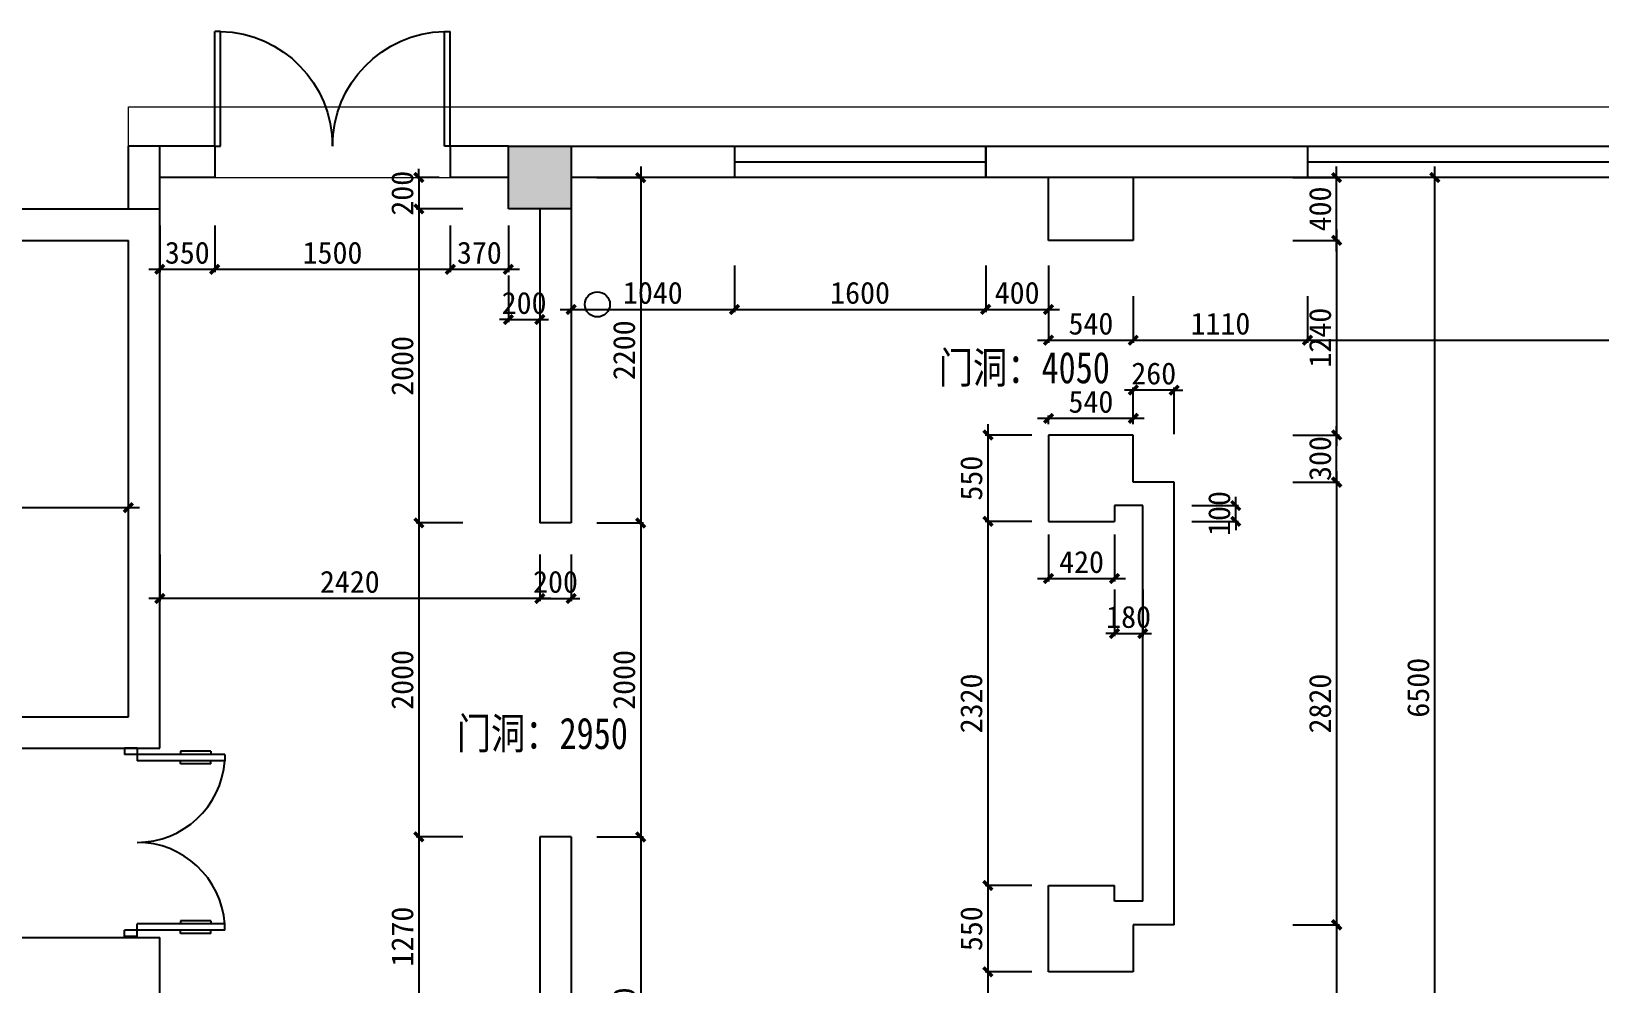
# Model space of a CAD drawing. Header units: millimetres. Extents: x 561810 to 956823, y -438984 to -391712.
# Drawn here: x 624482 to 634470, y -397778 to -391712 of the extents above; entities that cross this region are included whole.
import ezdxf

# ---------------------------------------------------------------- set-up
doc = ezdxf.new("R2010")
doc.units = ezdxf.units.MM
doc.header["$LTSCALE"] = 10
doc.header["$MEASUREMENT"] = 0
doc.layers.get('0').update_dxf_attribs({"linetype": 'CONTINUOUS'})
doc.layers.get('DEFPOINTS').update_dxf_attribs({"color": 1, "linetype": 'CONTINUOUS'})
for name, color, linetype in [('PUB_HATCH', 144, 'CONTINUOUS'), ('WALL', 7, 'CONTINUOUS'), ('WINDOW', 4, 'CONTINUOUS'), ('填充', 8, 'CONTINUOUS')]:
    doc.layers.add(name, color=color, linetype=linetype)
doc.layers.add('细线', color=250, linetype='CONTINUOUS', lineweight=5)
doc.styles.add('12', font='', dxfattribs={"width": 0.8})
doc.styles.add('施洛华标注样式', font='')
doc.styles.get('12').set_extended_font_data('SimSun')
doc.styles.get('施洛华标注样式').set_extended_font_data('SimSun')
doc.dimstyles.new('外标尺寸', dxfattribs={"dimscale": 70, "dimtxt": 3, "dimasz": 0.8, "dimexe": 0.25, "dimexo": 1, "dimgap": 0.5, "dimtad": 1, "dimdec": 0, "dimtxsty": '施洛华标注样式', "dimblk": 'ARCHTICK', "dimcen": 1.5, "dimdle": 1, "dimclrd": 250, "dimclre": 250, "dimclrt": 62, "dimadec": 0, "dimazin": 0, "dimtfac": 1, "dimtdec": 0, "dimtix": 1, "dimtmove": 1, "dimatfit": 3, "dimldrblk": 'ARCHTICK', "dimfxl": 0, "dimarcsym": 0})

# ---------------------------------------------------------------- blocks, each defined once
blk = doc.blocks.new('$DORLIB2D$00000011')
for p, q in [((-0.4667, 0.4709), (-0.4667, -0.0625)), ((-0.4667, 0.4709), (-0.4333, 0.4709)), ((-0.4333, 0.4709), (-0.4333, 0.0042)), ((0.4333, 0.4709), (0.4333, 0.0042)), ((0.4667, 0.4709), (0.4333, 0.4709)), ((0.4667, 0.4709), (0.4667, -0.0625)), ((-0.4833, 0.3962), (-0.4833, 0.2346)), ((-0.4833, 0.3962), (-0.4667, 0.3962)), ((-0.4167, 0.3962), (-0.4333, 0.3962)), ((-0.4167, 0.3962), (-0.4167, 0.2346)), ((0.4167, 0.3962), (0.4167, 0.2346)), ((0.4167, 0.3962), (0.4333, 0.3962)), ((0.4833, 0.3962), (0.4667, 0.3962)), ((0.4833, 0.3962), (0.4833, 0.2346)), ((-0.4833, 0.2346), (-0.4667, 0.2346)), ((-0.4167, 0.2346), (-0.4333, 0.2346)), ((0.4167, 0.2346), (0.4333, 0.2346)), ((0.4833, 0.2346), (0.4667, 0.2346)), ((-0.5, 0.0042), (-0.4333, 0.0042)), ((-0.5, 0.0042), (-0.5, -0.0625)), ((0.5, 0.0042), (0.4333, 0.0042)), ((0.5, 0.0042), (0.5, -0.0625)), ((-0.5, -0.0625), (-0.4667, -0.0625)), ((0.5, -0.0625), (0.4667, -0.0625))]:
    blk.add_line(p, q)
for centre, start, end in [((-0.4667, 0.0042), 0, 85.90396), ((0.4667, 0.0042), 94.09604, 180)]:
    blk.add_arc(centre, 0.4667, start, end)
blk = doc.blocks.new('$DORLIB2D$00000002')
for p, q in [((-0.5, 0), (-0.5, 0.4875)), ((-0.475, 0.4875), (-0.5, 0.4875)), ((-0.475, 0), (-0.475, 0.4875)), ((0.475, 0), (0.475, 0.4875)), ((0.475, 0.4875), (0.5, 0.4875)), ((0.5, 0), (0.5, 0.4875)), ((-0.5, 0), (-0.475, 0)), ((0.5, 0), (0.475, 0))]:
    blk.add_line(p, q)
for centre, start, end in [((-0.4875, 0), 0, 88.53072), ((0.4875, 0), 91.46928, 180)]:
    blk.add_arc(centre, 0.4875, start, end)
blk = doc.blocks.new('_ARCHTICK')
at = {"color": 0, "linetype": 'ByBlock', "const_width": 0.4}
blk.add_lwpolyline([(-0.5, -0.5), (0.5, 0.5)], dxfattribs=at)
blk = doc.blocks.new('*D458')
at = {"color": 250, "lineweight": -2}
for p, q in [((625300.5, -392947.4), (625300.5, -393244.9)), ((625650.5, -392947.4), (625650.5, -393244.9)), ((625230.5, -393227.4), (625720.5, -393227.4))]:
    blk.add_line(p, q, dxfattribs=at)
at = {"layer": 'DEFPOINTS', "color": 0}
for p in [(625300.5, -392642.8), (625650.5, -392642.8), (625650.5, -393227.4)]:
    blk.add_point(p, dxfattribs=at)
at = {"color": 250, "lineweight": -2, "xscale": 56, "yscale": 56, "zscale": 56, "rotation": 180}
blk.add_blockref('_ARCHTICK', (625300.5, -393227.4), dxfattribs=at)
at = {"color": 250, "lineweight": -2, "xscale": 56, "yscale": 56, "zscale": 56}
blk.add_blockref('_ARCHTICK', (625650.5, -393227.4), dxfattribs=at)
at = {"color": 62, "insert": (625475.5, -393122.4), "char_height": 140, "attachment_point": 5, "style": '施洛华标注样式'}
blk.add_mtext('350', dxfattribs=at)
blk = doc.blocks.new('*D459')
at = {"color": 250, "lineweight": -2}
for p, q in [((625650.5, -392947.4), (625650.5, -393244.9)), ((627150.5, -392947.4), (627150.5, -393244.9)), ((625580.5, -393227.4), (627220.5, -393227.4))]:
    blk.add_line(p, q, dxfattribs=at)
at = {"layer": 'DEFPOINTS', "color": 0}
for p in [(625650.5, -392642.8), (627150.5, -392642.8), (627150.5, -393227.4)]:
    blk.add_point(p, dxfattribs=at)
at = {"color": 250, "lineweight": -2, "xscale": 56, "yscale": 56, "zscale": 56, "rotation": 180}
blk.add_blockref('_ARCHTICK', (625650.5, -393227.4), dxfattribs=at)
at = {"color": 250, "lineweight": -2, "xscale": 56, "yscale": 56, "zscale": 56}
blk.add_blockref('_ARCHTICK', (627150.5, -393227.4), dxfattribs=at)
at = {"color": 62, "insert": (626400.5, -393122.4), "char_height": 140, "attachment_point": 5, "style": '施洛华标注样式'}
blk.add_mtext('1500', dxfattribs=at)
blk = doc.blocks.new('*D460')
at = {"color": 250, "lineweight": -2}
for p, q in [((627150.5, -392947.4), (627150.5, -393244.9)), ((627520.5, -392947.4), (627520.5, -393244.9)), ((627080.5, -393227.4), (627590.5, -393227.4))]:
    blk.add_line(p, q, dxfattribs=at)
at = {"layer": 'DEFPOINTS', "color": 0}
for p in [(627150.5, -392642.8), (627520.5, -392842.8), (627520.5, -393227.4)]:
    blk.add_point(p, dxfattribs=at)
at = {"color": 250, "lineweight": -2, "xscale": 56, "yscale": 56, "zscale": 56, "rotation": 180}
blk.add_blockref('_ARCHTICK', (627150.5, -393227.4), dxfattribs=at)
at = {"color": 250, "lineweight": -2, "xscale": 56, "yscale": 56, "zscale": 56}
blk.add_blockref('_ARCHTICK', (627520.5, -393227.4), dxfattribs=at)
at = {"color": 62, "insert": (627335.5, -393122.4), "char_height": 140, "attachment_point": 5, "style": '施洛华标注样式'}
blk.add_mtext('370', dxfattribs=at)
blk = doc.blocks.new('*D461')
at = {"color": 250, "lineweight": -2}
for p, q in [((627520.5, -393267.4), (627520.5, -393564.9)), ((627720.5, -393267.4), (627720.5, -393564.9)), ((627520.5, -393547.4), (627464.5, -393547.4)), ((627520.5, -393547.4), (627720.5, -393547.4)), ((627720.5, -393547.4), (627776.5, -393547.4))]:
    blk.add_line(p, q, dxfattribs=at)
at = {"layer": 'DEFPOINTS', "color": 0}
for p in [(627520.5, -392842.8), (627720.5, -392842.8), (627720.5, -393547.4)]:
    blk.add_point(p, dxfattribs=at)
at = {"color": 250, "lineweight": -2, "xscale": 56, "yscale": 56, "zscale": 56}
blk.add_blockref('_ARCHTICK', (627520.5, -393547.4), dxfattribs=at)
at = {"color": 250, "lineweight": -2, "xscale": 56, "yscale": 56, "zscale": 56, "rotation": 180}
blk.add_blockref('_ARCHTICK', (627720.5, -393547.4), dxfattribs=at)
at = {"color": 62, "insert": (627620.5, -393442.4), "char_height": 140, "attachment_point": 5, "style": '施洛华标注样式'}
blk.add_mtext('200', dxfattribs=at)
blk = doc.blocks.new('*D462')
at = {"color": 250, "lineweight": -2}
for p, q in [((626950.5, -392642.8), (626950.5, -392586.8)), ((627080.5, -392642.8), (626933, -392642.8)), ((626950.5, -392642.8), (626950.5, -392842.8)), ((627230.5, -392842.8), (626933, -392842.8)), ((626950.5, -392842.8), (626950.5, -392898.8))]:
    blk.add_line(p, q, dxfattribs=at)
at = {"layer": 'DEFPOINTS', "color": 0}
for p in [(627150.5, -392642.8), (626950.5, -392842.8), (627520.5, -392842.8)]:
    blk.add_point(p, dxfattribs=at)
at = {"color": 250, "lineweight": -2, "xscale": 56, "yscale": 56, "zscale": 56}
for p, rotation in [((626950.5, -392642.8), 270), ((626950.5, -392842.8), 90)]:
    blk.add_blockref('_ARCHTICK', p, dxfattribs=dict(at, rotation=rotation))
at = {"color": 62, "insert": (626845.5, -392742.8), "char_height": 140, "attachment_point": 5, "rotation": 90, "style": '施洛华标注样式'}
blk.add_mtext('200', dxfattribs=at)
blk = doc.blocks.new('*D463')
at = {"color": 250, "lineweight": -2}
for p, q in [((626950.5, -392772.8), (626950.5, -394912.8)), ((627230.5, -392842.8), (626933, -392842.8)), ((627230.5, -394842.8), (626933, -394842.8))]:
    blk.add_line(p, q, dxfattribs=at)
at = {"layer": 'DEFPOINTS', "color": 0}
for p in [(627520.5, -392842.8), (626950.5, -394842.8), (627720.5, -394842.8)]:
    blk.add_point(p, dxfattribs=at)
at = {"color": 250, "lineweight": -2, "xscale": 56, "yscale": 56, "zscale": 56}
for p, rotation in [((626950.5, -392842.8), 90), ((626950.5, -394842.8), 270)]:
    blk.add_blockref('_ARCHTICK', p, dxfattribs=dict(at, rotation=rotation))
at = {"color": 62, "insert": (626845.5, -393842.8), "char_height": 140, "attachment_point": 5, "rotation": 90, "style": '施洛华标注样式'}
blk.add_mtext('2000', dxfattribs=at)
blk = doc.blocks.new('*D464')
at = {"color": 250, "lineweight": -2}
for p, q in [((626950.5, -394772.8), (626950.5, -396912.8)), ((627230.5, -394842.8), (626933, -394842.8)), ((627230.5, -396842.8), (626933, -396842.8))]:
    blk.add_line(p, q, dxfattribs=at)
at = {"layer": 'DEFPOINTS', "color": 0}
for p in [(627720.5, -394842.8), (626950.5, -396842.8), (627720.5, -396842.8)]:
    blk.add_point(p, dxfattribs=at)
at = {"color": 250, "lineweight": -2, "xscale": 56, "yscale": 56, "zscale": 56}
for p, rotation in [((626950.5, -394842.8), 90), ((626950.5, -396842.8), 270)]:
    blk.add_blockref('_ARCHTICK', p, dxfattribs=dict(at, rotation=rotation))
at = {"color": 62, "insert": (626845.5, -395842.8), "char_height": 140, "attachment_point": 5, "rotation": 90, "style": '施洛华标注样式'}
blk.add_mtext('2000', dxfattribs=at)
blk = doc.blocks.new('*D465')
at = {"color": 250, "lineweight": -2}
for p, q in [((626950.5, -396772.8), (626950.5, -398182.9)), ((627230.5, -396842.8), (626933, -396842.8)), ((627080.5, -398112.9), (626933, -398112.9))]:
    blk.add_line(p, q, dxfattribs=at)
at = {"layer": 'DEFPOINTS', "color": 0}
for p in [(627720.5, -396842.8), (626950.5, -398112.9), (627150.5, -398112.9)]:
    blk.add_point(p, dxfattribs=at)
at = {"color": 250, "lineweight": -2, "xscale": 56, "yscale": 56, "zscale": 56}
for p, rotation in [((626950.5, -396842.8), 90), ((626950.5, -398112.9), 270)]:
    blk.add_blockref('_ARCHTICK', p, dxfattribs=dict(at, rotation=rotation))
at = {"color": 62, "insert": (626845.5, -397477.8), "char_height": 140, "attachment_point": 5, "rotation": 90, "style": '施洛华标注样式'}
blk.add_mtext('1270', dxfattribs=at)
blk = doc.blocks.new('*D475')
at = {"color": 250, "lineweight": -2}
for p, q in [((628363, -392572.8), (628363, -394912.8)), ((628083, -392642.8), (628380.5, -392642.8)), ((628083, -394842.8), (628380.5, -394842.8))]:
    blk.add_line(p, q, dxfattribs=at)
at = {"layer": 'DEFPOINTS', "color": 0}
for p in [(627920.5, -392642.8), (627920.5, -394842.8), (628363, -394842.8)]:
    blk.add_point(p, dxfattribs=at)
at = {"color": 250, "lineweight": -2, "xscale": 56, "yscale": 56, "zscale": 56}
for p, rotation in [((628363, -392642.8), 90), ((628363, -394842.8), 270)]:
    blk.add_blockref('_ARCHTICK', p, dxfattribs=dict(at, rotation=rotation))
at = {"color": 62, "insert": (628258, -393742.8), "char_height": 140, "attachment_point": 5, "rotation": 90, "style": '施洛华标注样式'}
blk.add_mtext('2200', dxfattribs=at)
blk = doc.blocks.new('*D476')
at = {"color": 250, "lineweight": -2}
for p, q in [((628363, -394772.8), (628363, -396912.8)), ((628083, -394842.8), (628380.5, -394842.8)), ((628083, -396842.8), (628380.5, -396842.8))]:
    blk.add_line(p, q, dxfattribs=at)
at = {"layer": 'DEFPOINTS', "color": 0}
for p in [(627920.5, -394842.8), (627920.5, -396842.8), (628363, -396842.8)]:
    blk.add_point(p, dxfattribs=at)
at = {"color": 250, "lineweight": -2, "xscale": 56, "yscale": 56, "zscale": 56}
for p, rotation in [((628363, -394842.8), 90), ((628363, -396842.8), 270)]:
    blk.add_blockref('_ARCHTICK', p, dxfattribs=dict(at, rotation=rotation))
at = {"color": 62, "insert": (628258, -395842.8), "char_height": 140, "attachment_point": 5, "rotation": 90, "style": '施洛华标注样式'}
blk.add_mtext('2000', dxfattribs=at)
blk = doc.blocks.new('*D477')
at = {"color": 250, "lineweight": -2}
for p, q in [((628363, -396772.8), (628363, -399212.8)), ((628083, -396842.8), (628380.5, -396842.8)), ((628083, -399142.8), (628380.5, -399142.8))]:
    blk.add_line(p, q, dxfattribs=at)
at = {"layer": 'DEFPOINTS', "color": 0}
for p in [(627920.5, -396842.8), (627920.5, -399142.8), (628363, -399142.8)]:
    blk.add_point(p, dxfattribs=at)
at = {"color": 250, "lineweight": -2, "xscale": 56, "yscale": 56, "zscale": 56}
for p, rotation in [((628363, -396842.8), 90), ((628363, -399142.8), 270)]:
    blk.add_blockref('_ARCHTICK', p, dxfattribs=dict(at, rotation=rotation))
at = {"color": 62, "insert": (628258, -397992.8), "char_height": 140, "attachment_point": 5, "rotation": 90, "style": '施洛华标注样式'}
blk.add_mtext('2300', dxfattribs=at)
blk = doc.blocks.new('*D478')
at = {"color": 250, "lineweight": -2}
for p, q in [((627720.5, -395043.9), (627720.5, -395341.4)), ((627920.5, -395043.9), (627920.5, -395341.4)), ((627720.5, -395323.9), (627664.5, -395323.9)), ((627720.5, -395323.9), (627920.5, -395323.9)), ((627920.5, -395323.9), (627976.5, -395323.9))]:
    blk.add_line(p, q, dxfattribs=at)
at = {"layer": 'DEFPOINTS', "color": 0}
for p in [(627720.5, -394842.8), (627920.5, -394842.8), (627920.5, -395323.9)]:
    blk.add_point(p, dxfattribs=at)
at = {"color": 250, "lineweight": -2, "xscale": 56, "yscale": 56, "zscale": 56}
blk.add_blockref('_ARCHTICK', (627720.5, -395323.9), dxfattribs=at)
at = {"color": 250, "lineweight": -2, "xscale": 56, "yscale": 56, "zscale": 56, "rotation": 180}
blk.add_blockref('_ARCHTICK', (627920.5, -395323.9), dxfattribs=at)
at = {"color": 62, "insert": (627820.5, -395218.9), "char_height": 140, "attachment_point": 5, "style": '施洛华标注样式'}
blk.add_mtext('200', dxfattribs=at)
blk = doc.blocks.new('*D479')
at = {"color": 250, "lineweight": -2}
for p, q in [((625300.5, -395043.9), (625300.5, -395341.4)), ((627720.5, -395043.9), (627720.5, -395341.4)), ((627790.5, -395323.9), (625230.5, -395323.9))]:
    blk.add_line(p, q, dxfattribs=at)
at = {"layer": 'DEFPOINTS', "color": 0}
for p in [(625300.5, -394842.8), (627720.5, -394842.8), (625300.5, -395323.9)]:
    blk.add_point(p, dxfattribs=at)
at = {"color": 250, "lineweight": -2, "xscale": 56, "yscale": 56, "zscale": 56, "rotation": 180}
blk.add_blockref('_ARCHTICK', (625300.5, -395323.9), dxfattribs=at)
at = {"color": 250, "lineweight": -2, "xscale": 56, "yscale": 56, "zscale": 56}
blk.add_blockref('_ARCHTICK', (627720.5, -395323.9), dxfattribs=at)
at = {"color": 62, "insert": (626510.5, -395218.9), "char_height": 140, "attachment_point": 5, "style": '施洛华标注样式'}
blk.add_mtext('2420', dxfattribs=at)
blk = doc.blocks.new('*D480')
at = {"color": 250, "lineweight": -2}
for p, q in [((627920.5, -393202.9), (627920.5, -393500.4)), ((628960.5, -393202.9), (628960.5, -393500.4)), ((627850.5, -393482.9), (629030.5, -393482.9))]:
    blk.add_line(p, q, dxfattribs=at)
at = {"layer": 'DEFPOINTS', "color": 0}
for p in [(627920.5, -392642.8), (628960.5, -392642.8), (628960.5, -393482.9)]:
    blk.add_point(p, dxfattribs=at)
at = {"color": 250, "lineweight": -2, "xscale": 56, "yscale": 56, "zscale": 56, "rotation": 180}
blk.add_blockref('_ARCHTICK', (627920.5, -393482.9), dxfattribs=at)
at = {"color": 250, "lineweight": -2, "xscale": 56, "yscale": 56, "zscale": 56}
blk.add_blockref('_ARCHTICK', (628960.5, -393482.9), dxfattribs=at)
at = {"color": 62, "insert": (628440.5, -393377.9), "char_height": 140, "attachment_point": 5, "style": '施洛华标注样式'}
blk.add_mtext('1040', dxfattribs=at)
blk = doc.blocks.new('*D481')
at = {"color": 250, "lineweight": -2}
for p, q in [((628960.5, -393202.9), (628960.5, -393500.4)), ((630560.5, -393202.9), (630560.5, -393500.4)), ((628890.5, -393482.9), (630630.5, -393482.9))]:
    blk.add_line(p, q, dxfattribs=at)
at = {"layer": 'DEFPOINTS', "color": 0}
for p in [(628960.5, -392642.8), (630560.5, -392642.8), (630560.5, -393482.9)]:
    blk.add_point(p, dxfattribs=at)
at = {"color": 250, "lineweight": -2, "xscale": 56, "yscale": 56, "zscale": 56, "rotation": 180}
blk.add_blockref('_ARCHTICK', (628960.5, -393482.9), dxfattribs=at)
at = {"color": 250, "lineweight": -2, "xscale": 56, "yscale": 56, "zscale": 56}
blk.add_blockref('_ARCHTICK', (630560.5, -393482.9), dxfattribs=at)
at = {"color": 62, "insert": (629760.5, -393377.9), "char_height": 140, "attachment_point": 5, "style": '施洛华标注样式'}
blk.add_mtext('1600', dxfattribs=at)
blk = doc.blocks.new('*D482')
at = {"color": 250, "lineweight": -2}
for p, q in [((630560.5, -393202.9), (630560.5, -393500.4)), ((630960.5, -393202.9), (630960.5, -393500.4)), ((630490.5, -393482.9), (631030.5, -393482.9))]:
    blk.add_line(p, q, dxfattribs=at)
at = {"layer": 'DEFPOINTS', "color": 0}
for p in [(630560.5, -392642.8), (630960.5, -393042.8), (630960.5, -393482.9)]:
    blk.add_point(p, dxfattribs=at)
at = {"color": 250, "lineweight": -2, "xscale": 56, "yscale": 56, "zscale": 56, "rotation": 180}
blk.add_blockref('_ARCHTICK', (630560.5, -393482.9), dxfattribs=at)
at = {"color": 250, "lineweight": -2, "xscale": 56, "yscale": 56, "zscale": 56}
blk.add_blockref('_ARCHTICK', (630960.5, -393482.9), dxfattribs=at)
at = {"color": 62, "insert": (630760.5, -393377.9), "char_height": 140, "attachment_point": 5, "style": '施洛华标注样式'}
blk.add_mtext('400', dxfattribs=at)
blk = doc.blocks.new('*D483')
at = {"color": 250, "lineweight": -2}
for p, q in [((630960.5, -393398.9), (630960.5, -393696.4)), ((631500.5, -393398.9), (631500.5, -393696.4)), ((630890.5, -393678.9), (631570.5, -393678.9))]:
    blk.add_line(p, q, dxfattribs=at)
at = {"layer": 'DEFPOINTS', "color": 0}
for p in [(630960.5, -393042.8), (631500.5, -393042.8), (631500.5, -393678.9)]:
    blk.add_point(p, dxfattribs=at)
at = {"color": 250, "lineweight": -2, "xscale": 56, "yscale": 56, "zscale": 56, "rotation": 180}
blk.add_blockref('_ARCHTICK', (630960.5, -393678.9), dxfattribs=at)
at = {"color": 250, "lineweight": -2, "xscale": 56, "yscale": 56, "zscale": 56}
blk.add_blockref('_ARCHTICK', (631500.5, -393678.9), dxfattribs=at)
at = {"color": 62, "insert": (631230.5, -393573.9), "char_height": 140, "attachment_point": 5, "style": '施洛华标注样式'}
blk.add_mtext('540', dxfattribs=at)
blk = doc.blocks.new('*D484')
at = {"color": 250, "lineweight": -2}
for p, q in [((631500.5, -393398.9), (631500.5, -393696.4)), ((632610.6, -393398.9), (632610.6, -393696.4)), ((631430.5, -393678.9), (632680.6, -393678.9))]:
    blk.add_line(p, q, dxfattribs=at)
at = {"layer": 'DEFPOINTS', "color": 0}
for p in [(632610.6, -392642.8), (631500.5, -393042.8), (632610.6, -393678.9)]:
    blk.add_point(p, dxfattribs=at)
at = {"color": 250, "lineweight": -2, "xscale": 56, "yscale": 56, "zscale": 56, "rotation": 180}
blk.add_blockref('_ARCHTICK', (631500.5, -393678.9), dxfattribs=at)
at = {"color": 250, "lineweight": -2, "xscale": 56, "yscale": 56, "zscale": 56}
blk.add_blockref('_ARCHTICK', (632610.6, -393678.9), dxfattribs=at)
at = {"color": 62, "insert": (632055.6, -393573.9), "char_height": 140, "attachment_point": 5, "style": '施洛华标注样式'}
blk.add_mtext('1110', dxfattribs=at)
blk = doc.blocks.new('*D485')
at = {"color": 250, "lineweight": -2}
for p, q in [((632610.6, -393398.9), (632610.6, -393696.4)), ((638410.6, -393398.9), (638410.6, -393696.4)), ((632540.6, -393678.9), (638480.6, -393678.9))]:
    blk.add_line(p, q, dxfattribs=at)
at = {"layer": 'DEFPOINTS', "color": 0}
for p in [(632610.6, -392642.8), (638410.6, -392642.8), (638410.6, -393678.9)]:
    blk.add_point(p, dxfattribs=at)
at = {"color": 250, "lineweight": -2, "xscale": 56, "yscale": 56, "zscale": 56, "rotation": 180}
blk.add_blockref('_ARCHTICK', (632610.6, -393678.9), dxfattribs=at)
at = {"color": 250, "lineweight": -2, "xscale": 56, "yscale": 56, "zscale": 56}
blk.add_blockref('_ARCHTICK', (638410.6, -393678.9), dxfattribs=at)
at = {"color": 62, "insert": (635510.6, -393573.9), "char_height": 140, "attachment_point": 5, "style": '施洛华标注样式'}
blk.add_mtext('5800', dxfattribs=at)
blk = doc.blocks.new('*D488')
at = {"color": 250, "lineweight": -2}
for p, q in [((632795.5, -393112.8), (632795.5, -392572.8)), ((632515.5, -392642.8), (632813, -392642.8)), ((632515.5, -393042.8), (632813, -393042.8))]:
    blk.add_line(p, q, dxfattribs=at)
at = {"layer": 'DEFPOINTS', "color": 0}
for p in [(631500.5, -392642.8), (632795.5, -392642.8), (631500.5, -393042.8)]:
    blk.add_point(p, dxfattribs=at)
at = {"color": 250, "lineweight": -2, "xscale": 56, "yscale": 56, "zscale": 56}
for p, rotation in [((632795.5, -392642.8), 90), ((632795.5, -393042.8), 270)]:
    blk.add_blockref('_ARCHTICK', p, dxfattribs=dict(at, rotation=rotation))
at = {"color": 62, "insert": (632690.5, -392842.8), "char_height": 140, "attachment_point": 5, "rotation": 90, "style": '施洛华标注样式'}
blk.add_mtext('400', dxfattribs=at)
blk = doc.blocks.new('*D489')
at = {"color": 250, "lineweight": -2}
for p, q in [((632795.5, -392972.8), (632795.5, -394352.8)), ((632515.5, -393042.8), (632813, -393042.8)), ((632515.5, -394282.8), (632813, -394282.8))]:
    blk.add_line(p, q, dxfattribs=at)
at = {"layer": 'DEFPOINTS', "color": 0}
for p in [(631500.5, -393042.8), (631500.5, -394282.8), (632795.5, -394282.8)]:
    blk.add_point(p, dxfattribs=at)
at = {"color": 250, "lineweight": -2, "xscale": 56, "yscale": 56, "zscale": 56}
for p, rotation in [((632795.5, -393042.8), 90), ((632795.5, -394282.8), 270)]:
    blk.add_blockref('_ARCHTICK', p, dxfattribs=dict(at, rotation=rotation))
at = {"color": 62, "insert": (632690.5, -393662.8), "char_height": 140, "attachment_point": 5, "rotation": 90, "style": '施洛华标注样式'}
blk.add_mtext('1240', dxfattribs=at)
blk = doc.blocks.new('*D490')
at = {"color": 250, "lineweight": -2}
for p, q in [((632515.5, -397402.8), (632813, -397402.8)), ((632795.5, -397332.8), (632795.5, -399012.8)), ((632515.5, -398942.8), (632813, -398942.8))]:
    blk.add_line(p, q, dxfattribs=at)
at = {"layer": 'DEFPOINTS', "color": 0}
for p in [(631760.6, -397402.8), (631500.5, -398942.8), (632795.5, -398942.8)]:
    blk.add_point(p, dxfattribs=at)
at = {"color": 250, "lineweight": -2, "xscale": 56, "yscale": 56, "zscale": 56}
for p, rotation in [((632795.5, -397402.8), 90), ((632795.5, -398942.8), 270)]:
    blk.add_blockref('_ARCHTICK', p, dxfattribs=dict(at, rotation=rotation))
at = {"color": 62, "insert": (632690.5, -398172.8), "char_height": 140, "attachment_point": 5, "rotation": 90, "style": '施洛华标注样式'}
blk.add_mtext('1540', dxfattribs=at)
blk = doc.blocks.new('*D492')
at = {"color": 250, "lineweight": -2}
for p, q in [((631500.5, -393996.7), (631444.5, -393996.7)), ((631500.5, -394212.8), (631500.5, -393979.2)), ((631760.6, -393996.7), (631500.5, -393996.7)), ((631760.6, -394276.7), (631760.6, -393979.2)), ((631760.6, -393996.7), (631816.6, -393996.7))]:
    blk.add_line(p, q, dxfattribs=at)
at = {"layer": 'DEFPOINTS', "color": 0}
for p in [(631500.5, -393996.7), (631500.5, -394282.8), (631760.6, -394583.9)]:
    blk.add_point(p, dxfattribs=at)
at = {"color": 250, "lineweight": -2, "xscale": 56, "yscale": 56, "zscale": 56}
blk.add_blockref('_ARCHTICK', (631500.5, -393996.7), dxfattribs=at)
at = {"color": 250, "lineweight": -2, "xscale": 56, "yscale": 56, "zscale": 56, "rotation": 180}
blk.add_blockref('_ARCHTICK', (631760.6, -393996.7), dxfattribs=at)
at = {"color": 62, "insert": (631630.6, -393891.7), "char_height": 140, "attachment_point": 5, "style": '施洛华标注样式'}
blk.add_mtext('260', dxfattribs=at)
blk = doc.blocks.new('*D493')
at = {"color": 250, "lineweight": -2}
for p, q in [((631570.5, -394176.9), (630890.5, -394176.9)), ((630960.5, -394212.8), (630960.5, -394159.4)), ((631500.5, -394212.8), (631500.5, -394159.4))]:
    blk.add_line(p, q, dxfattribs=at)
at = {"layer": 'DEFPOINTS', "color": 0}
for p in [(630960.5, -394176.9), (630960.5, -394282.8), (631500.5, -394282.8)]:
    blk.add_point(p, dxfattribs=at)
at = {"color": 250, "lineweight": -2, "xscale": 56, "yscale": 56, "zscale": 56, "rotation": 180}
blk.add_blockref('_ARCHTICK', (630960.5, -394176.9), dxfattribs=at)
at = {"color": 250, "lineweight": -2, "xscale": 56, "yscale": 56, "zscale": 56}
blk.add_blockref('_ARCHTICK', (631500.5, -394176.9), dxfattribs=at)
at = {"color": 62, "insert": (631230.5, -394071.9), "char_height": 140, "attachment_point": 5, "style": '施洛华标注样式'}
blk.add_mtext('540', dxfattribs=at)
blk = doc.blocks.new('*D494')
at = {"color": 250, "lineweight": -2}
for p, q in [((630574.3, -394212.8), (630574.3, -394902.8)), ((630854.3, -394282.8), (630556.8, -394282.8)), ((630854.3, -394832.8), (630556.8, -394832.8))]:
    blk.add_line(p, q, dxfattribs=at)
at = {"layer": 'DEFPOINTS', "color": 0}
for p in [(630960.5, -394282.8), (630574.3, -394832.8), (630960.5, -394832.8)]:
    blk.add_point(p, dxfattribs=at)
at = {"color": 250, "lineweight": -2, "xscale": 56, "yscale": 56, "zscale": 56}
for p, rotation in [((630574.3, -394282.8), 90), ((630574.3, -394832.8), 270)]:
    blk.add_blockref('_ARCHTICK', p, dxfattribs=dict(at, rotation=rotation))
at = {"color": 62, "insert": (630469.3, -394557.8), "char_height": 140, "attachment_point": 5, "rotation": 90, "style": '施洛华标注样式'}
blk.add_mtext('550', dxfattribs=at)
blk = doc.blocks.new('*D495')
at = {"color": 250, "lineweight": -2}
for p, q in [((630574.3, -394762.8), (630574.3, -397222.8)), ((630854.3, -394832.8), (630556.8, -394832.8)), ((630854.3, -397152.8), (630556.8, -397152.8))]:
    blk.add_line(p, q, dxfattribs=at)
at = {"layer": 'DEFPOINTS', "color": 0}
for p in [(630960.5, -394832.8), (630574.3, -397152.8), (630960.5, -397152.8)]:
    blk.add_point(p, dxfattribs=at)
at = {"color": 250, "lineweight": -2, "xscale": 56, "yscale": 56, "zscale": 56}
for p, rotation in [((630574.3, -394832.8), 90), ((630574.3, -397152.8), 270)]:
    blk.add_blockref('_ARCHTICK', p, dxfattribs=dict(at, rotation=rotation))
at = {"color": 62, "insert": (630469.3, -395992.8), "char_height": 140, "attachment_point": 5, "rotation": 90, "style": '施洛华标注样式'}
blk.add_mtext('2320', dxfattribs=at)
blk = doc.blocks.new('*D496')
at = {"color": 250, "lineweight": -2}
for p, q in [((630574.3, -397082.8), (630574.3, -397772.8)), ((630854.3, -397152.8), (630556.8, -397152.8)), ((630854.3, -397702.8), (630556.8, -397702.8))]:
    blk.add_line(p, q, dxfattribs=at)
at = {"layer": 'DEFPOINTS', "color": 0}
for p in [(630960.5, -397152.8), (630574.3, -397702.8), (630960.5, -397702.8)]:
    blk.add_point(p, dxfattribs=at)
at = {"color": 250, "lineweight": -2, "xscale": 56, "yscale": 56, "zscale": 56}
for p, rotation in [((630574.3, -397152.8), 90), ((630574.3, -397702.8), 270)]:
    blk.add_blockref('_ARCHTICK', p, dxfattribs=dict(at, rotation=rotation))
at = {"color": 62, "insert": (630469.3, -397427.8), "char_height": 140, "attachment_point": 5, "rotation": 90, "style": '施洛华标注样式'}
blk.add_mtext('550', dxfattribs=at)
blk = doc.blocks.new('*D497')
at = {"color": 250, "lineweight": -2}
for p, q in [((630854.3, -397702.8), (630556.8, -397702.8)), ((630574.3, -397632.8), (630574.3, -399012.8)), ((630854.3, -398942.8), (630556.8, -398942.8))]:
    blk.add_line(p, q, dxfattribs=at)
at = {"layer": 'DEFPOINTS', "color": 0}
for p in [(630960.5, -397702.8), (630574.3, -398942.8), (630960.5, -398942.8)]:
    blk.add_point(p, dxfattribs=at)
at = {"color": 250, "lineweight": -2, "xscale": 56, "yscale": 56, "zscale": 56}
for p, rotation in [((630574.3, -397702.8), 90), ((630574.3, -398942.8), 270)]:
    blk.add_blockref('_ARCHTICK', p, dxfattribs=dict(at, rotation=rotation))
at = {"color": 62, "insert": (630469.3, -398322.8), "char_height": 140, "attachment_point": 5, "rotation": 90, "style": '施洛华标注样式'}
blk.add_mtext('1240', dxfattribs=at)
blk = doc.blocks.new('*D515')
at = {"color": 250, "lineweight": -2}
for p, q in [((632795.5, -394282.8), (632795.5, -394226.8)), ((632515.5, -394282.8), (632813, -394282.8)), ((632795.5, -394582.8), (632795.5, -394282.8)), ((632515.5, -394582.8), (632813, -394582.8)), ((632795.5, -394582.8), (632795.5, -394638.8))]:
    blk.add_line(p, q, dxfattribs=at)
at = {"layer": 'DEFPOINTS', "color": 0}
for p in [(631500.5, -394282.8), (632795.5, -394282.8), (631760.6, -394582.8)]:
    blk.add_point(p, dxfattribs=at)
at = {"color": 250, "lineweight": -2, "xscale": 56, "yscale": 56, "zscale": 56}
for p, rotation in [((632795.5, -394282.8), 270), ((632795.5, -394582.8), 90)]:
    blk.add_blockref('_ARCHTICK', p, dxfattribs=dict(at, rotation=rotation))
at = {"color": 62, "insert": (632690.5, -394432.8), "char_height": 140, "attachment_point": 5, "rotation": 90, "style": '施洛华标注样式'}
blk.add_mtext('300', dxfattribs=at)
blk = doc.blocks.new('*D516')
at = {"color": 250, "lineweight": -2}
for p, q in [((632795.5, -394513.9), (632795.5, -397473.8)), ((632515.5, -394583.9), (632813, -394583.9)), ((632515.5, -397403.8), (632813, -397403.8))]:
    blk.add_line(p, q, dxfattribs=at)
at = {"layer": 'DEFPOINTS', "color": 0}
for p in [(631760.6, -394583.9), (631760.6, -397403.8), (632795.5, -397403.8)]:
    blk.add_point(p, dxfattribs=at)
at = {"color": 250, "lineweight": -2, "xscale": 56, "yscale": 56, "zscale": 56}
for p, rotation in [((632795.5, -394583.9), 90), ((632795.5, -397403.8), 270)]:
    blk.add_blockref('_ARCHTICK', p, dxfattribs=dict(at, rotation=rotation))
at = {"color": 62, "insert": (632690.5, -395993.8), "char_height": 140, "attachment_point": 5, "rotation": 90, "style": '施洛华标注样式'}
blk.add_mtext('2820', dxfattribs=at)
blk = doc.blocks.new('*D520')
at = {"color": 250, "lineweight": -2}
for p, q in [((633420.6, -399212.8), (633420.6, -392572.8)), ((633700.6, -392642.8), (633403.1, -392642.8)), ((633700.6, -399142.8), (633403.1, -399142.8))]:
    blk.add_line(p, q, dxfattribs=at)
at = {"layer": 'DEFPOINTS', "color": 0}
for p in [(633420.6, -392642.8), (633820.6, -392642.8), (633820.6, -399142.8)]:
    blk.add_point(p, dxfattribs=at)
at = {"color": 250, "lineweight": -2, "xscale": 56, "yscale": 56, "zscale": 56}
for p, rotation in [((633420.6, -392642.8), 90), ((633420.6, -399142.8), 270)]:
    blk.add_blockref('_ARCHTICK', p, dxfattribs=dict(at, rotation=rotation))
at = {"color": 62, "insert": (633315.6, -395892.8), "char_height": 140, "attachment_point": 5, "rotation": 90, "style": '施洛华标注样式'}
blk.add_mtext('6500', dxfattribs=at)
blk = doc.blocks.new('*D539')
at = {"color": 250, "lineweight": -2}
for p, q in [((630960.5, -394917.5), (630960.5, -395215)), ((631380.6, -394917.5), (631380.6, -395215)), ((630890.5, -395197.5), (631450.6, -395197.5))]:
    blk.add_line(p, q, dxfattribs=at)
at = {"layer": 'DEFPOINTS', "color": 0}
for p in [(630960.5, -394832.8), (631380.6, -394832.8), (631380.6, -395197.5)]:
    blk.add_point(p, dxfattribs=at)
at = {"color": 250, "lineweight": -2, "xscale": 56, "yscale": 56, "zscale": 56, "rotation": 180}
blk.add_blockref('_ARCHTICK', (630960.5, -395197.5), dxfattribs=at)
at = {"color": 250, "lineweight": -2, "xscale": 56, "yscale": 56, "zscale": 56}
blk.add_blockref('_ARCHTICK', (631380.6, -395197.5), dxfattribs=at)
at = {"color": 62, "insert": (631170.6, -395092.5), "char_height": 140, "attachment_point": 5, "style": '施洛华标注样式'}
blk.add_mtext('420', dxfattribs=at)
blk = doc.blocks.new('*D540')
at = {"color": 250, "lineweight": -2}
for p, q in [((631380.6, -395267.5), (631380.6, -395565)), ((631560.6, -395267.5), (631560.6, -395565)), ((631380.6, -395547.5), (631324.6, -395547.5)), ((631380.6, -395547.5), (631560.6, -395547.5)), ((631560.6, -395547.5), (631616.6, -395547.5))]:
    blk.add_line(p, q, dxfattribs=at)
at = {"layer": 'DEFPOINTS', "color": 0}
for p in [(631380.6, -394832.8), (631560.6, -394832.8), (631560.6, -395547.5)]:
    blk.add_point(p, dxfattribs=at)
at = {"color": 250, "lineweight": -2, "xscale": 56, "yscale": 56, "zscale": 56}
blk.add_blockref('_ARCHTICK', (631380.6, -395547.5), dxfattribs=at)
at = {"color": 250, "lineweight": -2, "xscale": 56, "yscale": 56, "zscale": 56, "rotation": 180}
blk.add_blockref('_ARCHTICK', (631560.6, -395547.5), dxfattribs=at)
at = {"color": 62, "insert": (631470.6, -395442.5), "char_height": 140, "attachment_point": 5, "style": '施洛华标注样式'}
blk.add_mtext('180', dxfattribs=at)
blk = doc.blocks.new('*D541')
at = {"color": 250, "lineweight": -2}
for p, q in [((632153.3, -394732.8), (632153.3, -394676.8)), ((631873.3, -394732.8), (632170.8, -394732.8)), ((632153.3, -394832.8), (632153.3, -394732.8)), ((631873.3, -394832.8), (632170.8, -394832.8)), ((632153.3, -394832.8), (632153.3, -394888.8))]:
    blk.add_line(p, q, dxfattribs=at)
at = {"layer": 'DEFPOINTS', "color": 0}
for p in [(631560.6, -394732.8), (632153.3, -394732.8), (631380.6, -394832.8)]:
    blk.add_point(p, dxfattribs=at)
at = {"color": 250, "lineweight": -2, "xscale": 56, "yscale": 56, "zscale": 56}
for p, rotation in [((632153.3, -394732.8), 270), ((632153.3, -394832.8), 90)]:
    blk.add_blockref('_ARCHTICK', p, dxfattribs=dict(at, rotation=rotation))
at = {"color": 62, "insert": (632048.3, -394782.8), "char_height": 140, "attachment_point": 5, "rotation": 90, "style": '施洛华标注样式'}
blk.add_mtext('100', dxfattribs=at)
blk = doc.blocks.new('*D834')
at = {"color": 250, "lineweight": -2}
for p, q in [((615460.5, -394745.6), (615460.5, -394728.1)), ((625100.5, -394745.6), (625100.5, -394728.1)), ((615390.5, -394745.6), (625170.5, -394745.6))]:
    blk.add_line(p, q, dxfattribs=at)
at = {"layer": 'DEFPOINTS', "color": 0}
for p in [(615460.5, -394783.2), (625100.5, -394745.6), (625100.5, -394783.2)]:
    blk.add_point(p, dxfattribs=at)
at = {"color": 250, "lineweight": -2, "xscale": 56, "yscale": 56, "zscale": 56, "rotation": 180}
blk.add_blockref('_ARCHTICK', (615460.5, -394745.6), dxfattribs=at)
at = {"color": 250, "lineweight": -2, "xscale": 56, "yscale": 56, "zscale": 56}
blk.add_blockref('_ARCHTICK', (625100.5, -394745.6), dxfattribs=at)
at = {"color": 62, "insert": (620280.5, -394605.6), "char_height": 210, "attachment_point": 5, "style": '施洛华标注样式'}
blk.add_mtext('9640', dxfattribs=at)

msp = doc.modelspace()

# ---------------------------------------------------------------- hatches: boundary and pattern name
at = {"layer": 'PUB_HATCH'}
h = msp.add_hatch(color=256, dxfattribs=at)
h.paths.add_polyline_path([(627520.5, -392842.8), (627520.5, -392442.8), (627920.5, -392442.8), (627920.5, -392842.8)])
h.paths.add_polyline_path([(639510.5, -392842.8), (639510.5, -392442.8), (639910.5, -392442.8), (639910.5, -392842.8)])
h.paths.add_polyline_path([(639510.5, -402742.8), (639510.5, -402342.8), (639910.5, -402342.8), (639910.5, -402742.8)])
h.paths.add_polyline_path([(627520.5, -402742.8), (627520.5, -402342.8), (627920.5, -402342.8), (627920.5, -402742.8)])

# ---------------------------------------------------------------- linework, layer by layer
for p, q in [((630560.5, -392442.8), (630560.5, -392642.8)), ((630560.5, -392442.8), (632610.6, -392442.8)), ((632610.6, -392642.8), (630560.5, -392642.8))]:
    msp.add_line(p, q)
at = {"layer": 'WALL'}
for p, q in [((625300.5, -392442.8), (625100.5, -392442.8)), ((625100.5, -392842.8), (625100.5, -392442.8)), ((625300.5, -392842.8), (625300.5, -392442.8)), ((625650.5, -392442.8), (625300.5, -392442.8)), ((625650.5, -392442.8), (625650.5, -392642.8)), ((627520.5, -392442.8), (627150.5, -392442.8)), ((627150.5, -392442.8), (627150.5, -392642.8)), ((627920.5, -392442.8), (628960.5, -392442.8)), ((628960.5, -392442.8), (628960.5, -392642.8)), ((630560.5, -392642.8), (630560.5, -392442.8)), ((632610.6, -392442.8), (632610.6, -392642.8)), ((625650.5, -392642.8), (625300.5, -392642.8)), ((627520.5, -392642.8), (627150.5, -392642.8)), ((628960.5, -392642.8), (627920.5, -392642.8)), ((630960.5, -393042.8), (630960.5, -392642.8)), ((631500.5, -392642.8), (631500.5, -393042.8)), ((615020.5, -392842.8), (625300.5, -392842.8)), ((625300.5, -396277.8), (625300.5, -392842.8)), ((627720.5, -392842.8), (627720.5, -394842.8)), ((627920.5, -392842.8), (627920.5, -394842.8)), ((615460.5, -393042.8), (625100.5, -393042.8)), ((625100.5, -396077.8), (625100.5, -393042.8)), ((631160.5, -393042.8), (630960.5, -393042.8)), ((631500.5, -393042.8), (631160.5, -393042.8)), ((630960.5, -394282.8), (630960.5, -394832.8)), ((631500.5, -394282.8), (630960.5, -394282.8)), ((631500.5, -394582.8), (631500.5, -394282.8)), ((631760.6, -394582.8), (631500.5, -394582.8)), ((631760.6, -397402.8), (631760.6, -394582.8)), ((631560.6, -394732.8), (631380.6, -394732.8)), ((631380.6, -394732.8), (631380.6, -394832.8)), ((631560.6, -397252.8), (631560.6, -394732.8)), ((627920.5, -394842.8), (627720.5, -394842.8)), ((630960.5, -394832.8), (631380.6, -394832.8)), ((615460.5, -396077.8), (625100.5, -396077.8)), ((615460.5, -396277.8), (625300.5, -396277.8)), ((627720.5, -396842.8), (627720.5, -402342.8)), ((627920.5, -396842.8), (627720.5, -396842.8)), ((627920.5, -396842.8), (627920.5, -399142.8)), ((630960.5, -397702.8), (630960.5, -397152.8)), ((630960.5, -397152.8), (631380.6, -397152.8)), ((631380.6, -397252.8), (631380.6, -397152.8)), ((631560.6, -397252.8), (631380.6, -397252.8)), ((631760.6, -397402.8), (631500.5, -397402.8)), ((631500.5, -397402.8), (631500.5, -397702.8)), ((615460.5, -397482.8), (625300.5, -397482.8)), ((625300.5, -402242.8), (625300.5, -397482.8)), ((631500.5, -397702.8), (630960.5, -397702.8))]:
    msp.add_line(p, q, dxfattribs=at)
msp.add_lwpolyline([(627520.5, -392842.8), (627520.5, -392442.8), (627920.5, -392442.8), (627920.5, -392842.8), (627520.5, -392842.8)], dxfattribs=at)
at = {"layer": 'WINDOW'}
for p, q in [((628960.5, -392442.8), (630560.5, -392442.8)), ((632610.6, -392442.8), (638410.6, -392442.8)), ((628960.5, -392542.8), (630560.5, -392542.8)), ((632610.6, -392542.8), (638410.6, -392542.8)), ((630560.5, -392642.8), (628960.5, -392642.8)), ((638410.6, -392642.8), (632610.6, -392642.8))]:
    msp.add_line(p, q, dxfattribs=at)
msp.add_circle((628087.4, -393450.9), 80, dxfattribs=at)
at = {"layer": '细线', "color": 250, "lineweight": 5}
for p, q in [((625100.5, -392192.8), (642340.5, -392192.8)), ((625100.5, -392442.8), (625100.5, -392192.8)), ((625650.5, -392642.8), (627150.5, -392642.8))]:
    msp.add_line(p, q, dxfattribs=at)

# ---------------------------------------------------------------- block references
at = {"layer": 'WINDOW', "xscale": -1500, "yscale": 1500, "zscale": -1500, "rotation": 359.9999999999978}
msp.add_blockref('$DORLIB2D$00000002', (626400.5, -392442.8), dxfattribs=at)
at = {"layer": 'WINDOW', "linetype": 'Continuous', "xscale": 1200, "yscale": 1200, "zscale": 1200, "rotation": 270.0000000031961}
msp.add_blockref('$DORLIB2D$00000011', (625150.5, -396877.8), dxfattribs=at)

# ---------------------------------------------------------------- texts
at = {"layer": '填充', "color": 142, "ltscale": 0.01, "style": '12', "width": 0.8}
for s, p in [('门洞：4050', (630261.2, -393953.3)), ('门洞：2950', (627191.6, -396283.2))]:
    msp.add_text(s, height=200, dxfattribs=at).set_placement(p)

# ---------------------------------------------------------------- dimensions: what is measured, and where the dimension line sits
at = {"color": 1}
for base, p1, p2, picture, middle in [((626950.5, -392842.8), (627150.5, -392642.8), (627520.5, -392842.8), '*D462', (626845.5, -392742.8)), ((628363, -394842.8), (627920.5, -392642.8), (627920.5, -394842.8), '*D475', (628258, -393742.8)), ((632795.5, -392642.8), (631500.5, -393042.8), (631500.5, -392642.8), '*D488', (632690.5, -392842.8)), ((633420.6, -392642.8), (633820.6, -399142.8), (633820.6, -392642.8), '*D520', (633315.6, -395892.8)), ((626950.5, -394842.8), (627520.5, -392842.8), (627720.5, -394842.8), '*D463', (626845.5, -393842.8)), ((632795.5, -394282.8), (631500.5, -393042.8), (631500.5, -394282.8), '*D489', (632690.5, -393662.8)), ((630574.3, -394832.8), (630960.5, -394282.8), (630960.5, -394832.8), '*D494', (630469.3, -394557.8)), ((632795.5, -394282.8), (631760.6, -394582.8), (631500.5, -394282.8), '*D515', (632690.5, -394432.8)), ((632795.5, -397403.8), (631760.6, -394583.9), (631760.6, -397403.8), '*D516', (632690.5, -395993.8)), ((632153.3, -394732.8), (631380.6, -394832.8), (631560.6, -394732.8), '*D541', (632048.3, -394782.8)), ((626950.5, -396842.8), (627720.5, -394842.8), (627720.5, -396842.8), '*D464', (626845.5, -395842.8)), ((628363, -396842.8), (627920.5, -394842.8), (627920.5, -396842.8), '*D476', (628258, -395842.8)), ((630574.3, -397152.8), (630960.5, -394832.8), (630960.5, -397152.8), '*D495', (630469.3, -395992.8)), ((626950.5, -398112.9), (627720.5, -396842.8), (627150.5, -398112.9), '*D465', (626845.5, -397477.8)), ((628363, -399142.8), (627920.5, -396842.8), (627920.5, -399142.8), '*D477', (628258, -397992.8)), ((630574.3, -397702.8), (630960.5, -397152.8), (630960.5, -397702.8), '*D496', (630469.3, -397427.8)), ((632795.5, -398942.8), (631760.6, -397402.8), (631500.5, -398942.8), '*D490', (632690.5, -398172.8)), ((630574.3, -398942.8), (630960.5, -397702.8), (630960.5, -398942.8), '*D497', (630469.3, -398322.8))]:
    dim = msp.add_linear_dim(base=base, p1=p1, p2=p2, angle=90, dimstyle='外标尺寸', override={"dimtxt": 2}, dxfattribs=at)
    dim.commit()
    dim.dimension.update_dxf_attribs({"geometry": picture, "text_midpoint": middle})
for base, p1, p2, picture, middle in [((625650.5, -393227.4), (625300.5, -392642.8), (625650.5, -392642.8), '*D458', (625475.5, -393122.4)), ((627150.5, -393227.4), (625650.5, -392642.8), (627150.5, -392642.8), '*D459', (626400.5, -393122.4)), ((627520.5, -393227.4), (627150.5, -392642.8), (627520.5, -392842.8), '*D460', (627335.5, -393122.4)), ((628960.5, -393482.9), (627920.5, -392642.8), (628960.5, -392642.8), '*D480', (628440.5, -393377.9)), ((630560.5, -393482.9), (628960.5, -392642.8), (630560.5, -392642.8), '*D481', (629760.5, -393377.9)), ((630960.5, -393482.9), (630560.5, -392642.8), (630960.5, -393042.8), '*D482', (630760.5, -393377.9)), ((632610.6, -393678.9), (631500.5, -393042.8), (632610.6, -392642.8), '*D484', (632055.6, -393573.9)), ((638410.6, -393678.9), (632610.6, -392642.8), (638410.6, -392642.8), '*D485', (635510.6, -393573.9)), ((627720.5, -393547.4), (627520.5, -392842.8), (627720.5, -392842.8), '*D461', (627620.5, -393442.4)), ((631500.5, -393678.9), (630960.5, -393042.8), (631500.5, -393042.8), '*D483', (631230.5, -393573.9)), ((631500.5, -393996.7), (631760.6, -394583.9), (631500.5, -394282.8), '*D492', (631630.6, -393891.7)), ((630960.5, -394176.9), (631500.5, -394282.8), (630960.5, -394282.8), '*D493', (631230.5, -394071.9)), ((625300.5, -395323.9), (627720.5, -394842.8), (625300.5, -394842.8), '*D479', (626510.5, -395218.9)), ((627920.5, -395323.9), (627720.5, -394842.8), (627920.5, -394842.8), '*D478', (627820.5, -395218.9)), ((631380.6, -395197.5), (630960.5, -394832.8), (631380.6, -394832.8), '*D539', (631170.6, -395092.5)), ((631560.6, -395547.5), (631380.6, -394832.8), (631560.6, -394832.8), '*D540', (631470.6, -395442.5))]:
    dim = msp.add_linear_dim(base=base, p1=p1, p2=p2, dimstyle='外标尺寸', override={"dimtxt": 2}, dxfattribs=at)
    dim.commit()
    dim.dimension.update_dxf_attribs({"geometry": picture, "text_midpoint": middle})
dim = msp.add_linear_dim(base=(625100.5, -394745.6), p1=(615460.5, -394783.2), p2=(625100.5, -394783.2), dimstyle='外标尺寸', dxfattribs=at)
dim.commit()
dim.dimension.update_dxf_attribs({"geometry": '*D834', "text_midpoint": (620280.5, -394605.6)})

doc.saveas('drawing.dxf')
